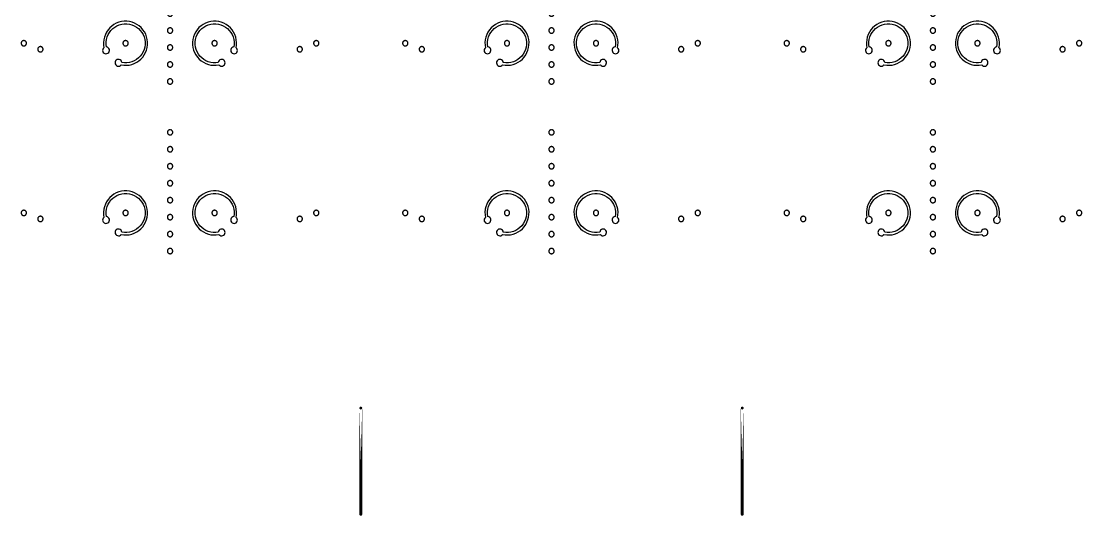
# Model space of a CAD drawing. Extents: x -100 to 100, y -100 to 100.
# Drawn here: x -52.71 to -22.74, y -64.24 to -50.28 of the extents above; entities that cross this region are included whole.
import ezdxf

# ---------------------------------------------------------------- set-up
doc = ezdxf.new("R2010")
doc.units = 0
doc.layers.get('0').update_dxf_attribs({"linetype": 'continuous'})
doc.layers.add('L9', color=7, linetype='continuous')

# ---------------------------------------------------------------- blocks, each defined once
blk = doc.blocks.new('LDI_XFL94-0512-011_L9_B1')
at = {"layer": 'L9'}
for points in [[(-48.503, -53.338), (-48.513, -53.339), (-48.522, -53.341), (-48.532, -53.344), (-48.54, -53.348), (-48.549, -53.354), (-48.556, -53.36), (-48.562, -53.368), (-48.568, -53.376), (-48.572, -53.384), (-48.575, -53.394), (-48.577, -53.403), (-48.578, -53.413), (-48.577, -53.423), (-48.575, -53.433), (-48.572, -53.442), (-48.568, -53.451), (-48.562, -53.459), (-48.556, -53.466), (-48.549, -53.473), (-48.54, -53.478), (-48.532, -53.482), (-48.522, -53.486), (-48.513, -53.488), (-48.503, -53.488), (-48.493, -53.488), (-48.484, -53.486), (-48.474, -53.482), (-48.465, -53.478), (-48.457, -53.473), (-48.45, -53.466), (-48.443, -53.459), (-48.438, -53.451), (-48.434, -53.442), (-48.431, -53.433), (-48.429, -53.423), (-48.428, -53.413), (-48.429, -53.403), (-48.431, -53.394), (-48.434, -53.384), (-48.438, -53.376), (-48.443, -53.368), (-48.45, -53.36), (-48.457, -53.354), (-48.465, -53.348), (-48.474, -53.344), (-48.484, -53.341), (-48.493, -53.339), (-48.503, -53.338)], [(-37.725, -53.338), (-37.734, -53.339), (-37.744, -53.341), (-37.753, -53.344), (-37.762, -53.348), (-37.77, -53.354), (-37.778, -53.36), (-37.784, -53.368), (-37.79, -53.376), (-37.794, -53.384), (-37.797, -53.394), (-37.799, -53.403), (-37.8, -53.413), (-37.799, -53.423), (-37.797, -53.433), (-37.794, -53.442), (-37.79, -53.451), (-37.784, -53.459), (-37.778, -53.466), (-37.77, -53.473), (-37.762, -53.478), (-37.753, -53.482), (-37.744, -53.486), (-37.734, -53.488), (-37.725, -53.488), (-37.715, -53.488), (-37.705, -53.486), (-37.696, -53.482), (-37.687, -53.478), (-37.679, -53.473), (-37.672, -53.466), (-37.665, -53.459), (-37.66, -53.451), (-37.655, -53.442), (-37.652, -53.433), (-37.65, -53.423), (-37.65, -53.413), (-37.65, -53.403), (-37.652, -53.394), (-37.655, -53.384), (-37.66, -53.376), (-37.665, -53.368), (-37.672, -53.36), (-37.679, -53.354), (-37.687, -53.348), (-37.696, -53.344), (-37.705, -53.341), (-37.715, -53.339), (-37.725, -53.338)], [(-26.946, -53.338), (-26.956, -53.339), (-26.966, -53.341), (-26.975, -53.344), (-26.984, -53.348), (-26.992, -53.354), (-26.999, -53.36), (-27.006, -53.368), (-27.011, -53.376), (-27.015, -53.384), (-27.019, -53.394), (-27.02, -53.403), (-27.021, -53.413), (-27.02, -53.423), (-27.019, -53.433), (-27.015, -53.442), (-27.011, -53.451), (-27.006, -53.459), (-26.999, -53.466), (-26.992, -53.473), (-26.984, -53.478), (-26.975, -53.482), (-26.966, -53.486), (-26.956, -53.488), (-26.946, -53.488), (-26.936, -53.488), (-26.927, -53.486), (-26.917, -53.482), (-26.909, -53.478), (-26.9, -53.473), (-26.893, -53.466), (-26.887, -53.459), (-26.881, -53.451), (-26.877, -53.442), (-26.874, -53.433), (-26.872, -53.423), (-26.871, -53.413), (-26.872, -53.403), (-26.874, -53.394), (-26.877, -53.384), (-26.881, -53.376), (-26.887, -53.368), (-26.893, -53.36), (-26.9, -53.354), (-26.909, -53.348), (-26.917, -53.344), (-26.927, -53.341), (-26.936, -53.339), (-26.946, -53.338)], [(-48.503, -53.817), (-48.513, -53.818), (-48.522, -53.82), (-48.532, -53.823), (-48.54, -53.827), (-48.549, -53.833), (-48.556, -53.839), (-48.562, -53.847), (-48.568, -53.855), (-48.572, -53.864), (-48.575, -53.873), (-48.577, -53.882), (-48.578, -53.892), (-48.577, -53.902), (-48.575, -53.912), (-48.572, -53.921), (-48.568, -53.93), (-48.562, -53.938), (-48.556, -53.945), (-48.549, -53.952), (-48.54, -53.957), (-48.532, -53.962), (-48.522, -53.965), (-48.513, -53.967), (-48.503, -53.967), (-48.493, -53.967), (-48.484, -53.965), (-48.474, -53.962), (-48.465, -53.957), (-48.457, -53.952), (-48.45, -53.945), (-48.443, -53.938), (-48.438, -53.93), (-48.434, -53.921), (-48.431, -53.912), (-48.429, -53.902), (-48.428, -53.892), (-48.429, -53.882), (-48.431, -53.873), (-48.434, -53.864), (-48.438, -53.855), (-48.443, -53.847), (-48.45, -53.839), (-48.457, -53.833), (-48.465, -53.827), (-48.474, -53.823), (-48.484, -53.82), (-48.493, -53.818), (-48.503, -53.817)], [(-37.725, -53.817), (-37.734, -53.818), (-37.744, -53.82), (-37.753, -53.823), (-37.762, -53.827), (-37.77, -53.833), (-37.778, -53.839), (-37.784, -53.847), (-37.79, -53.855), (-37.794, -53.864), (-37.797, -53.873), (-37.799, -53.882), (-37.8, -53.892), (-37.799, -53.902), (-37.797, -53.912), (-37.794, -53.921), (-37.79, -53.93), (-37.784, -53.938), (-37.778, -53.945), (-37.77, -53.952), (-37.762, -53.957), (-37.753, -53.962), (-37.744, -53.965), (-37.734, -53.967), (-37.725, -53.967), (-37.715, -53.967), (-37.705, -53.965), (-37.696, -53.962), (-37.687, -53.957), (-37.679, -53.952), (-37.672, -53.945), (-37.665, -53.938), (-37.66, -53.93), (-37.655, -53.921), (-37.652, -53.912), (-37.65, -53.902), (-37.65, -53.892), (-37.65, -53.882), (-37.652, -53.873), (-37.655, -53.864), (-37.66, -53.855), (-37.665, -53.847), (-37.672, -53.839), (-37.679, -53.833), (-37.687, -53.827), (-37.696, -53.823), (-37.705, -53.82), (-37.715, -53.818), (-37.725, -53.817)], [(-26.946, -53.817), (-26.956, -53.818), (-26.966, -53.82), (-26.975, -53.823), (-26.984, -53.827), (-26.992, -53.833), (-26.999, -53.839), (-27.006, -53.847), (-27.011, -53.855), (-27.015, -53.864), (-27.019, -53.873), (-27.02, -53.882), (-27.021, -53.892), (-27.02, -53.902), (-27.019, -53.912), (-27.015, -53.921), (-27.011, -53.93), (-27.006, -53.938), (-26.999, -53.945), (-26.992, -53.952), (-26.984, -53.957), (-26.975, -53.962), (-26.966, -53.965), (-26.956, -53.967), (-26.946, -53.967), (-26.936, -53.967), (-26.927, -53.965), (-26.917, -53.962), (-26.909, -53.957), (-26.9, -53.952), (-26.893, -53.945), (-26.887, -53.938), (-26.881, -53.93), (-26.877, -53.921), (-26.874, -53.912), (-26.872, -53.902), (-26.871, -53.892), (-26.872, -53.882), (-26.874, -53.873), (-26.877, -53.864), (-26.881, -53.855), (-26.887, -53.847), (-26.893, -53.839), (-26.9, -53.833), (-26.909, -53.827), (-26.917, -53.823), (-26.927, -53.82), (-26.936, -53.818), (-26.946, -53.817)], [(-48.503, -54.296), (-48.513, -54.297), (-48.522, -54.299), (-48.532, -54.302), (-48.54, -54.306), (-48.549, -54.312), (-48.556, -54.318), (-48.562, -54.326), (-48.568, -54.334), (-48.572, -54.343), (-48.575, -54.352), (-48.577, -54.361), (-48.578, -54.371), (-48.577, -54.381), (-48.575, -54.391), (-48.572, -54.4), (-48.568, -54.409), (-48.562, -54.417), (-48.556, -54.424), (-48.549, -54.431), (-48.54, -54.436), (-48.532, -54.441), (-48.522, -54.444), (-48.513, -54.446), (-48.503, -54.446), (-48.493, -54.446), (-48.484, -54.444), (-48.474, -54.441), (-48.465, -54.436), (-48.457, -54.431), (-48.45, -54.424), (-48.443, -54.417), (-48.438, -54.409), (-48.434, -54.4), (-48.431, -54.391), (-48.429, -54.381), (-48.428, -54.371), (-48.429, -54.361), (-48.431, -54.352), (-48.434, -54.343), (-48.438, -54.334), (-48.443, -54.326), (-48.45, -54.318), (-48.457, -54.312), (-48.465, -54.306), (-48.474, -54.302), (-48.484, -54.299), (-48.493, -54.297), (-48.503, -54.296)], [(-37.725, -54.296), (-37.734, -54.297), (-37.744, -54.299), (-37.753, -54.302), (-37.762, -54.306), (-37.77, -54.312), (-37.778, -54.318), (-37.784, -54.326), (-37.79, -54.334), (-37.794, -54.343), (-37.797, -54.352), (-37.799, -54.361), (-37.8, -54.371), (-37.799, -54.381), (-37.797, -54.391), (-37.794, -54.4), (-37.79, -54.409), (-37.784, -54.417), (-37.778, -54.424), (-37.77, -54.431), (-37.762, -54.436), (-37.753, -54.441), (-37.744, -54.444), (-37.734, -54.446), (-37.725, -54.446), (-37.715, -54.446), (-37.705, -54.444), (-37.696, -54.441), (-37.687, -54.436), (-37.679, -54.431), (-37.672, -54.424), (-37.665, -54.417), (-37.66, -54.409), (-37.655, -54.4), (-37.652, -54.391), (-37.65, -54.381), (-37.65, -54.371), (-37.65, -54.361), (-37.652, -54.352), (-37.655, -54.343), (-37.66, -54.334), (-37.665, -54.326), (-37.672, -54.318), (-37.679, -54.312), (-37.687, -54.306), (-37.696, -54.302), (-37.705, -54.299), (-37.715, -54.297), (-37.725, -54.296)], [(-26.946, -54.296), (-26.956, -54.297), (-26.966, -54.299), (-26.975, -54.302), (-26.984, -54.306), (-26.992, -54.312), (-26.999, -54.318), (-27.006, -54.326), (-27.011, -54.334), (-27.015, -54.343), (-27.019, -54.352), (-27.02, -54.361), (-27.021, -54.371), (-27.02, -54.381), (-27.019, -54.391), (-27.015, -54.4), (-27.011, -54.409), (-27.006, -54.417), (-26.999, -54.424), (-26.992, -54.431), (-26.984, -54.436), (-26.975, -54.441), (-26.966, -54.444), (-26.956, -54.446), (-26.946, -54.446), (-26.936, -54.446), (-26.927, -54.444), (-26.917, -54.441), (-26.909, -54.436), (-26.9, -54.431), (-26.893, -54.424), (-26.887, -54.417), (-26.881, -54.409), (-26.877, -54.4), (-26.874, -54.391), (-26.872, -54.381), (-26.871, -54.371), (-26.872, -54.361), (-26.874, -54.352), (-26.877, -54.343), (-26.881, -54.334), (-26.887, -54.326), (-26.893, -54.318), (-26.9, -54.312), (-26.909, -54.306), (-26.917, -54.302), (-26.927, -54.299), (-26.936, -54.297), (-26.946, -54.296)], [(-48.503, -54.775), (-48.513, -54.776), (-48.522, -54.778), (-48.532, -54.781), (-48.54, -54.785), (-48.549, -54.791), (-48.556, -54.797), (-48.562, -54.805), (-48.568, -54.813), (-48.572, -54.822), (-48.575, -54.831), (-48.577, -54.841), (-48.578, -54.85), (-48.577, -54.86), (-48.575, -54.87), (-48.572, -54.879), (-48.568, -54.888), (-48.562, -54.896), (-48.556, -54.903), (-48.549, -54.91), (-48.54, -54.915), (-48.532, -54.92), (-48.522, -54.923), (-48.513, -54.925), (-48.503, -54.925), (-48.493, -54.925), (-48.484, -54.923), (-48.474, -54.92), (-48.465, -54.915), (-48.457, -54.91), (-48.45, -54.903), (-48.443, -54.896), (-48.438, -54.888), (-48.434, -54.879), (-48.431, -54.87), (-48.429, -54.86), (-48.428, -54.85), (-48.429, -54.841), (-48.431, -54.831), (-48.434, -54.822), (-48.438, -54.813), (-48.443, -54.805), (-48.45, -54.797), (-48.457, -54.791), (-48.465, -54.785), (-48.474, -54.781), (-48.484, -54.778), (-48.493, -54.776), (-48.503, -54.775)], [(-37.725, -54.775), (-37.734, -54.776), (-37.744, -54.778), (-37.753, -54.781), (-37.762, -54.785), (-37.77, -54.791), (-37.778, -54.797), (-37.784, -54.805), (-37.79, -54.813), (-37.794, -54.822), (-37.797, -54.831), (-37.799, -54.841), (-37.8, -54.85), (-37.799, -54.86), (-37.797, -54.87), (-37.794, -54.879), (-37.79, -54.888), (-37.784, -54.896), (-37.778, -54.903), (-37.77, -54.91), (-37.762, -54.915), (-37.753, -54.92), (-37.744, -54.923), (-37.734, -54.925), (-37.725, -54.925), (-37.715, -54.925), (-37.705, -54.923), (-37.696, -54.92), (-37.687, -54.915), (-37.679, -54.91), (-37.672, -54.903), (-37.665, -54.896), (-37.66, -54.888), (-37.655, -54.879), (-37.652, -54.87), (-37.65, -54.86), (-37.65, -54.85), (-37.65, -54.841), (-37.652, -54.831), (-37.655, -54.822), (-37.66, -54.813), (-37.665, -54.805), (-37.672, -54.797), (-37.679, -54.791), (-37.687, -54.785), (-37.696, -54.781), (-37.705, -54.778), (-37.715, -54.776), (-37.725, -54.775)], [(-26.946, -54.775), (-26.956, -54.776), (-26.966, -54.778), (-26.975, -54.781), (-26.984, -54.785), (-26.992, -54.791), (-26.999, -54.797), (-27.006, -54.805), (-27.011, -54.813), (-27.015, -54.822), (-27.019, -54.831), (-27.02, -54.841), (-27.021, -54.85), (-27.02, -54.86), (-27.019, -54.87), (-27.015, -54.879), (-27.011, -54.888), (-27.006, -54.896), (-26.999, -54.903), (-26.992, -54.91), (-26.984, -54.915), (-26.975, -54.92), (-26.966, -54.923), (-26.956, -54.925), (-26.946, -54.925), (-26.936, -54.925), (-26.927, -54.923), (-26.917, -54.92), (-26.909, -54.915), (-26.9, -54.91), (-26.893, -54.903), (-26.887, -54.896), (-26.881, -54.888), (-26.877, -54.879), (-26.874, -54.87), (-26.872, -54.86), (-26.871, -54.85), (-26.872, -54.841), (-26.874, -54.831), (-26.877, -54.822), (-26.881, -54.813), (-26.887, -54.805), (-26.893, -54.797), (-26.9, -54.791), (-26.909, -54.785), (-26.917, -54.781), (-26.927, -54.778), (-26.936, -54.776), (-26.946, -54.775)], [(-50.371, -55.814), (-50.391, -55.835), (-50.403, -55.861), (-50.408, -55.89), (-50.403, -55.919), (-50.39, -55.945), (-50.37, -55.966), (-50.344, -55.98), (-50.315, -55.985), (-50.286, -55.982), (-50.259, -55.969), (-50.238, -55.95), (-50.223, -55.925), (-50.216, -55.896), (-50.219, -55.867), (-50.23, -55.84), (-50.248, -55.818), (-50.273, -55.802), (-50.301, -55.794), (-50.31, -55.723), (-50.31, -55.651), (-50.3, -55.579), (-50.282, -55.51), (-50.254, -55.444), (-50.218, -55.381), (-50.174, -55.324), (-50.123, -55.274), (-50.066, -55.23), (-50.003, -55.194), (-49.937, -55.167), (-49.867, -55.148), (-49.796, -55.139), (-49.724, -55.139), (-49.653, -55.148), (-49.583, -55.167), (-49.517, -55.195), (-49.454, -55.231), (-49.397, -55.274), (-49.346, -55.325), (-49.303, -55.382), (-49.267, -55.445), (-49.239, -55.511), (-49.22, -55.581), (-49.211, -55.652), (-49.211, -55.724), (-49.22, -55.795), (-49.239, -55.865), (-49.266, -55.931), (-49.302, -55.994), (-49.346, -56.051), (-49.396, -56.102), (-49.453, -56.146), (-49.515, -56.182), (-49.582, -56.21), (-49.651, -56.229), (-49.723, -56.238), (-49.795, -56.238), (-49.866, -56.229), (-49.874, -56.201), (-49.889, -56.177), (-49.912, -56.158), (-49.939, -56.147), (-49.968, -56.145), (-49.997, -56.151), (-50.022, -56.166), (-50.041, -56.188), (-50.053, -56.214), (-50.057, -56.243), (-50.052, -56.272), (-50.038, -56.298), (-50.017, -56.318), (-49.991, -56.331), (-49.962, -56.336), (-49.933, -56.332), (-49.907, -56.319), (-49.885, -56.299), (-49.81, -56.309), (-49.735, -56.311), (-49.659, -56.303), (-49.585, -56.286), (-49.514, -56.26), (-49.446, -56.226), (-49.383, -56.184), (-49.326, -56.135), (-49.275, -56.078), (-49.231, -56.017), (-49.195, -55.95), (-49.168, -55.879), (-49.149, -55.806), (-49.139, -55.731), (-49.139, -55.655), (-49.147, -55.579), (-49.165, -55.506), (-49.192, -55.435), (-49.227, -55.368), (-49.27, -55.305), (-49.32, -55.248), (-49.377, -55.198), (-49.439, -55.155), (-49.507, -55.12), (-49.578, -55.093), (-49.651, -55.076), (-49.727, -55.067), (-49.802, -55.067), (-49.878, -55.077), (-49.951, -55.096), (-50.022, -55.123), (-50.088, -55.159), (-50.15, -55.203), (-50.206, -55.254), (-50.256, -55.311), (-50.298, -55.374), (-50.332, -55.442), (-50.358, -55.513), (-50.375, -55.587), (-50.383, -55.663), (-50.381, -55.739), (-50.371, -55.814)], [(-47.121, -56.299), (-47.099, -56.319), (-47.073, -56.332), (-47.044, -56.336), (-47.015, -56.331), (-46.989, -56.318), (-46.968, -56.298), (-46.954, -56.272), (-46.949, -56.243), (-46.953, -56.214), (-46.965, -56.188), (-46.984, -56.166), (-47.009, -56.151), (-47.038, -56.145), (-47.067, -56.147), (-47.094, -56.158), (-47.117, -56.177), (-47.132, -56.201), (-47.14, -56.229), (-47.211, -56.238), (-47.283, -56.238), (-47.355, -56.229), (-47.424, -56.21), (-47.491, -56.182), (-47.553, -56.146), (-47.61, -56.102), (-47.66, -56.051), (-47.704, -55.994), (-47.74, -55.931), (-47.767, -55.865), (-47.786, -55.795), (-47.795, -55.724), (-47.795, -55.652), (-47.786, -55.581), (-47.767, -55.511), (-47.739, -55.445), (-47.703, -55.382), (-47.66, -55.325), (-47.609, -55.274), (-47.552, -55.231), (-47.489, -55.195), (-47.423, -55.167), (-47.353, -55.148), (-47.282, -55.139), (-47.21, -55.139), (-47.139, -55.148), (-47.069, -55.167), (-47.003, -55.194), (-46.94, -55.23), (-46.883, -55.274), (-46.832, -55.324), (-46.788, -55.381), (-46.752, -55.444), (-46.724, -55.51), (-46.706, -55.579), (-46.696, -55.651), (-46.696, -55.723), (-46.705, -55.794), (-46.733, -55.802), (-46.758, -55.818), (-46.776, -55.84), (-46.787, -55.867), (-46.79, -55.896), (-46.783, -55.925), (-46.768, -55.95), (-46.747, -55.969), (-46.72, -55.982), (-46.691, -55.985), (-46.662, -55.98), (-46.636, -55.966), (-46.616, -55.945), (-46.603, -55.919), (-46.598, -55.89), (-46.603, -55.861), (-46.615, -55.835), (-46.635, -55.814), (-46.625, -55.739), (-46.623, -55.663), (-46.631, -55.587), (-46.648, -55.513), (-46.674, -55.442), (-46.708, -55.374), (-46.75, -55.311), (-46.8, -55.254), (-46.856, -55.203), (-46.918, -55.159), (-46.984, -55.123), (-47.055, -55.096), (-47.128, -55.077), (-47.204, -55.067), (-47.279, -55.067), (-47.355, -55.076), (-47.428, -55.093), (-47.499, -55.12), (-47.567, -55.155), (-47.629, -55.198), (-47.686, -55.248), (-47.736, -55.305), (-47.779, -55.368), (-47.814, -55.435), (-47.841, -55.506), (-47.859, -55.579), (-47.867, -55.655), (-47.867, -55.731), (-47.857, -55.806), (-47.838, -55.879), (-47.811, -55.95), (-47.775, -56.017), (-47.731, -56.078), (-47.68, -56.135), (-47.623, -56.184), (-47.56, -56.226), (-47.492, -56.26), (-47.421, -56.286), (-47.347, -56.303), (-47.271, -56.311), (-47.196, -56.309), (-47.121, -56.299)], [(-39.592, -55.814), (-39.612, -55.835), (-39.625, -55.861), (-39.629, -55.89), (-39.625, -55.919), (-39.611, -55.945), (-39.591, -55.966), (-39.565, -55.98), (-39.537, -55.985), (-39.508, -55.982), (-39.481, -55.969), (-39.459, -55.95), (-39.444, -55.925), (-39.438, -55.896), (-39.44, -55.867), (-39.451, -55.84), (-39.47, -55.818), (-39.495, -55.802), (-39.523, -55.794), (-39.532, -55.723), (-39.532, -55.651), (-39.522, -55.579), (-39.503, -55.51), (-39.475, -55.444), (-39.439, -55.381), (-39.395, -55.324), (-39.344, -55.274), (-39.287, -55.23), (-39.225, -55.194), (-39.158, -55.167), (-39.089, -55.148), (-39.017, -55.139), (-38.945, -55.139), (-38.874, -55.148), (-38.805, -55.167), (-38.738, -55.195), (-38.676, -55.231), (-38.619, -55.274), (-38.568, -55.325), (-38.524, -55.382), (-38.488, -55.445), (-38.46, -55.511), (-38.442, -55.581), (-38.432, -55.652), (-38.432, -55.724), (-38.442, -55.795), (-38.46, -55.865), (-38.488, -55.931), (-38.523, -55.994), (-38.567, -56.051), (-38.618, -56.102), (-38.675, -56.146), (-38.737, -56.182), (-38.803, -56.21), (-38.873, -56.229), (-38.944, -56.238), (-39.016, -56.238), (-39.088, -56.229), (-39.095, -56.201), (-39.111, -56.177), (-39.133, -56.158), (-39.161, -56.147), (-39.19, -56.145), (-39.218, -56.151), (-39.243, -56.166), (-39.263, -56.188), (-39.275, -56.214), (-39.278, -56.243), (-39.273, -56.272), (-39.259, -56.298), (-39.238, -56.318), (-39.212, -56.331), (-39.183, -56.336), (-39.154, -56.332), (-39.128, -56.319), (-39.107, -56.299), (-39.032, -56.309), (-38.956, -56.311), (-38.881, -56.303), (-38.807, -56.286), (-38.735, -56.26), (-38.668, -56.226), (-38.605, -56.184), (-38.547, -56.135), (-38.496, -56.078), (-38.453, -56.017), (-38.417, -55.95), (-38.389, -55.879), (-38.37, -55.806), (-38.361, -55.731), (-38.36, -55.655), (-38.369, -55.579), (-38.387, -55.506), (-38.413, -55.435), (-38.448, -55.368), (-38.491, -55.305), (-38.542, -55.248), (-38.598, -55.198), (-38.661, -55.155), (-38.728, -55.12), (-38.799, -55.093), (-38.873, -55.076), (-38.948, -55.067), (-39.024, -55.067), (-39.099, -55.077), (-39.173, -55.096), (-39.243, -55.123), (-39.31, -55.159), (-39.372, -55.203), (-39.428, -55.254), (-39.478, -55.311), (-39.52, -55.374), (-39.554, -55.442), (-39.58, -55.513), (-39.596, -55.587), (-39.604, -55.663), (-39.603, -55.739), (-39.592, -55.814)], [(-36.342, -56.299), (-36.321, -56.319), (-36.295, -56.332), (-36.266, -56.336), (-36.237, -56.331), (-36.211, -56.318), (-36.19, -56.298), (-36.176, -56.272), (-36.171, -56.243), (-36.174, -56.214), (-36.186, -56.188), (-36.206, -56.166), (-36.231, -56.151), (-36.259, -56.145), (-36.289, -56.147), (-36.316, -56.158), (-36.338, -56.177), (-36.354, -56.201), (-36.362, -56.229), (-36.433, -56.238), (-36.505, -56.238), (-36.576, -56.229), (-36.646, -56.21), (-36.712, -56.182), (-36.774, -56.146), (-36.831, -56.102), (-36.882, -56.051), (-36.926, -55.994), (-36.962, -55.931), (-36.989, -55.865), (-37.008, -55.795), (-37.017, -55.724), (-37.017, -55.652), (-37.007, -55.581), (-36.989, -55.511), (-36.961, -55.445), (-36.925, -55.382), (-36.881, -55.325), (-36.83, -55.274), (-36.773, -55.231), (-36.711, -55.195), (-36.644, -55.167), (-36.575, -55.148), (-36.504, -55.139), (-36.432, -55.139), (-36.36, -55.148), (-36.291, -55.167), (-36.224, -55.194), (-36.162, -55.23), (-36.105, -55.274), (-36.054, -55.324), (-36.01, -55.381), (-35.974, -55.444), (-35.946, -55.51), (-35.927, -55.579), (-35.917, -55.651), (-35.917, -55.723), (-35.926, -55.794), (-35.955, -55.802), (-35.979, -55.818), (-35.998, -55.84), (-36.009, -55.867), (-36.011, -55.896), (-36.005, -55.925), (-35.99, -55.95), (-35.968, -55.969), (-35.941, -55.982), (-35.912, -55.985), (-35.884, -55.98), (-35.858, -55.966), (-35.838, -55.945), (-35.824, -55.919), (-35.82, -55.89), (-35.824, -55.861), (-35.837, -55.835), (-35.857, -55.814), (-35.846, -55.739), (-35.845, -55.663), (-35.853, -55.587), (-35.869, -55.513), (-35.895, -55.442), (-35.929, -55.374), (-35.972, -55.311), (-36.021, -55.254), (-36.077, -55.203), (-36.139, -55.159), (-36.206, -55.123), (-36.277, -55.096), (-36.35, -55.077), (-36.425, -55.067), (-36.501, -55.067), (-36.576, -55.076), (-36.65, -55.093), (-36.721, -55.12), (-36.788, -55.155), (-36.851, -55.198), (-36.907, -55.248), (-36.958, -55.305), (-37.001, -55.368), (-37.036, -55.435), (-37.062, -55.506), (-37.08, -55.579), (-37.089, -55.655), (-37.088, -55.731), (-37.079, -55.806), (-37.06, -55.879), (-37.032, -55.95), (-36.996, -56.017), (-36.953, -56.078), (-36.902, -56.135), (-36.844, -56.184), (-36.781, -56.226), (-36.714, -56.26), (-36.642, -56.286), (-36.568, -56.303), (-36.493, -56.311), (-36.417, -56.309), (-36.342, -56.299)], [(-28.814, -55.814), (-28.834, -55.835), (-28.847, -55.861), (-28.851, -55.89), (-28.846, -55.919), (-28.833, -55.945), (-28.813, -55.966), (-28.787, -55.98), (-28.758, -55.985), (-28.729, -55.982), (-28.703, -55.969), (-28.681, -55.95), (-28.666, -55.925), (-28.659, -55.896), (-28.662, -55.867), (-28.673, -55.84), (-28.692, -55.818), (-28.716, -55.802), (-28.744, -55.794), (-28.753, -55.723), (-28.753, -55.651), (-28.744, -55.579), (-28.725, -55.51), (-28.697, -55.444), (-28.661, -55.381), (-28.617, -55.324), (-28.566, -55.274), (-28.509, -55.23), (-28.446, -55.194), (-28.38, -55.167), (-28.31, -55.148), (-28.239, -55.139), (-28.167, -55.139), (-28.096, -55.148), (-28.026, -55.167), (-27.96, -55.195), (-27.897, -55.231), (-27.84, -55.274), (-27.789, -55.325), (-27.746, -55.382), (-27.71, -55.445), (-27.682, -55.511), (-27.663, -55.581), (-27.654, -55.652), (-27.654, -55.724), (-27.663, -55.795), (-27.682, -55.865), (-27.709, -55.931), (-27.745, -55.994), (-27.789, -56.051), (-27.839, -56.102), (-27.896, -56.146), (-27.959, -56.182), (-28.025, -56.21), (-28.094, -56.229), (-28.166, -56.238), (-28.238, -56.238), (-28.309, -56.229), (-28.317, -56.201), (-28.333, -56.177), (-28.355, -56.158), (-28.382, -56.147), (-28.411, -56.145), (-28.44, -56.151), (-28.465, -56.166), (-28.484, -56.188), (-28.497, -56.214), (-28.5, -56.243), (-28.495, -56.272), (-28.481, -56.298), (-28.46, -56.318), (-28.434, -56.331), (-28.405, -56.336), (-28.376, -56.332), (-28.35, -56.319), (-28.329, -56.299), (-28.253, -56.309), (-28.178, -56.311), (-28.102, -56.303), (-28.028, -56.286), (-27.957, -56.26), (-27.889, -56.226), (-27.826, -56.184), (-27.769, -56.135), (-27.718, -56.078), (-27.674, -56.017), (-27.638, -55.95), (-27.611, -55.879), (-27.592, -55.806), (-27.582, -55.731), (-27.582, -55.655), (-27.59, -55.579), (-27.608, -55.506), (-27.635, -55.435), (-27.67, -55.368), (-27.713, -55.305), (-27.763, -55.248), (-27.82, -55.198), (-27.882, -55.155), (-27.95, -55.12), (-28.021, -55.093), (-28.094, -55.076), (-28.17, -55.067), (-28.245, -55.067), (-28.321, -55.077), (-28.394, -55.096), (-28.465, -55.123), (-28.532, -55.159), (-28.593, -55.203), (-28.65, -55.254), (-28.699, -55.311), (-28.741, -55.374), (-28.775, -55.442), (-28.801, -55.513), (-28.818, -55.587), (-28.826, -55.663), (-28.824, -55.739), (-28.814, -55.814)], [(-25.564, -56.299), (-25.542, -56.319), (-25.516, -56.332), (-25.487, -56.336), (-25.458, -56.331), (-25.432, -56.318), (-25.411, -56.298), (-25.398, -56.272), (-25.392, -56.243), (-25.396, -56.214), (-25.408, -56.188), (-25.427, -56.166), (-25.452, -56.151), (-25.481, -56.145), (-25.51, -56.147), (-25.537, -56.158), (-25.56, -56.177), (-25.575, -56.201), (-25.583, -56.229), (-25.654, -56.238), (-25.726, -56.238), (-25.798, -56.229), (-25.867, -56.21), (-25.934, -56.182), (-25.996, -56.146), (-26.053, -56.102), (-26.104, -56.051), (-26.147, -55.994), (-26.183, -55.931), (-26.211, -55.865), (-26.229, -55.795), (-26.238, -55.724), (-26.238, -55.652), (-26.229, -55.581), (-26.21, -55.511), (-26.183, -55.445), (-26.147, -55.382), (-26.103, -55.325), (-26.052, -55.274), (-25.995, -55.231), (-25.933, -55.195), (-25.866, -55.167), (-25.797, -55.148), (-25.725, -55.139), (-25.653, -55.139), (-25.582, -55.148), (-25.512, -55.167), (-25.446, -55.194), (-25.383, -55.23), (-25.326, -55.274), (-25.275, -55.324), (-25.231, -55.381), (-25.195, -55.444), (-25.167, -55.51), (-25.149, -55.579), (-25.139, -55.651), (-25.139, -55.723), (-25.148, -55.794), (-25.176, -55.802), (-25.201, -55.818), (-25.219, -55.84), (-25.23, -55.867), (-25.233, -55.896), (-25.226, -55.925), (-25.211, -55.95), (-25.19, -55.969), (-25.163, -55.982), (-25.134, -55.985), (-25.105, -55.98), (-25.08, -55.966), (-25.059, -55.945), (-25.046, -55.919), (-25.041, -55.89), (-25.046, -55.861), (-25.058, -55.835), (-25.079, -55.814), (-25.068, -55.739), (-25.066, -55.663), (-25.074, -55.587), (-25.091, -55.513), (-25.117, -55.442), (-25.151, -55.374), (-25.193, -55.311), (-25.243, -55.254), (-25.299, -55.203), (-25.361, -55.159), (-25.427, -55.123), (-25.498, -55.096), (-25.572, -55.077), (-25.647, -55.067), (-25.723, -55.067), (-25.798, -55.076), (-25.872, -55.093), (-25.943, -55.12), (-26.01, -55.155), (-26.072, -55.198), (-26.129, -55.248), (-26.179, -55.305), (-26.222, -55.368), (-26.257, -55.435), (-26.284, -55.506), (-26.302, -55.579), (-26.31, -55.655), (-26.31, -55.731), (-26.3, -55.806), (-26.282, -55.879), (-26.254, -55.95), (-26.218, -56.017), (-26.174, -56.078), (-26.123, -56.135), (-26.066, -56.184), (-26.003, -56.226), (-25.935, -56.26), (-25.864, -56.286), (-25.79, -56.303), (-25.715, -56.311), (-25.639, -56.309), (-25.564, -56.299)], [(-48.503, -55.254), (-48.513, -55.255), (-48.522, -55.257), (-48.532, -55.26), (-48.54, -55.264), (-48.549, -55.27), (-48.556, -55.276), (-48.562, -55.284), (-48.568, -55.292), (-48.572, -55.301), (-48.575, -55.31), (-48.577, -55.32), (-48.578, -55.329), (-48.577, -55.339), (-48.575, -55.349), (-48.572, -55.358), (-48.568, -55.367), (-48.562, -55.375), (-48.556, -55.382), (-48.549, -55.389), (-48.54, -55.394), (-48.532, -55.399), (-48.522, -55.402), (-48.513, -55.404), (-48.503, -55.404), (-48.493, -55.404), (-48.484, -55.402), (-48.474, -55.399), (-48.465, -55.394), (-48.457, -55.389), (-48.45, -55.382), (-48.443, -55.375), (-48.438, -55.367), (-48.434, -55.358), (-48.431, -55.349), (-48.429, -55.339), (-48.428, -55.329), (-48.429, -55.32), (-48.431, -55.31), (-48.434, -55.301), (-48.438, -55.292), (-48.443, -55.284), (-48.45, -55.276), (-48.457, -55.27), (-48.465, -55.264), (-48.474, -55.26), (-48.484, -55.257), (-48.493, -55.255), (-48.503, -55.254)], [(-37.725, -55.254), (-37.734, -55.255), (-37.744, -55.257), (-37.753, -55.26), (-37.762, -55.264), (-37.77, -55.27), (-37.778, -55.276), (-37.784, -55.284), (-37.79, -55.292), (-37.794, -55.301), (-37.797, -55.31), (-37.799, -55.32), (-37.8, -55.329), (-37.799, -55.339), (-37.797, -55.349), (-37.794, -55.358), (-37.79, -55.367), (-37.784, -55.375), (-37.778, -55.382), (-37.77, -55.389), (-37.762, -55.394), (-37.753, -55.399), (-37.744, -55.402), (-37.734, -55.404), (-37.725, -55.404), (-37.715, -55.404), (-37.705, -55.402), (-37.696, -55.399), (-37.687, -55.394), (-37.679, -55.389), (-37.672, -55.382), (-37.665, -55.375), (-37.66, -55.367), (-37.655, -55.358), (-37.652, -55.349), (-37.65, -55.339), (-37.65, -55.329), (-37.65, -55.32), (-37.652, -55.31), (-37.655, -55.301), (-37.66, -55.292), (-37.665, -55.284), (-37.672, -55.276), (-37.679, -55.27), (-37.687, -55.264), (-37.696, -55.26), (-37.705, -55.257), (-37.715, -55.255), (-37.725, -55.254)], [(-26.946, -55.254), (-26.956, -55.255), (-26.966, -55.257), (-26.975, -55.26), (-26.984, -55.264), (-26.992, -55.27), (-26.999, -55.276), (-27.006, -55.284), (-27.011, -55.292), (-27.015, -55.301), (-27.019, -55.31), (-27.02, -55.32), (-27.021, -55.329), (-27.02, -55.339), (-27.019, -55.349), (-27.015, -55.358), (-27.011, -55.367), (-27.006, -55.375), (-26.999, -55.382), (-26.992, -55.389), (-26.984, -55.394), (-26.975, -55.399), (-26.966, -55.402), (-26.956, -55.404), (-26.946, -55.404), (-26.936, -55.404), (-26.927, -55.402), (-26.917, -55.399), (-26.909, -55.394), (-26.9, -55.389), (-26.893, -55.382), (-26.887, -55.375), (-26.881, -55.367), (-26.877, -55.358), (-26.874, -55.349), (-26.872, -55.339), (-26.871, -55.329), (-26.872, -55.32), (-26.874, -55.31), (-26.877, -55.301), (-26.881, -55.292), (-26.887, -55.284), (-26.893, -55.276), (-26.9, -55.27), (-26.909, -55.264), (-26.917, -55.26), (-26.927, -55.257), (-26.936, -55.255), (-26.946, -55.254)], [(-52.635, -55.614), (-52.645, -55.614), (-52.654, -55.616), (-52.663, -55.619), (-52.672, -55.624), (-52.68, -55.629), (-52.688, -55.636), (-52.694, -55.643), (-52.7, -55.651), (-52.704, -55.66), (-52.707, -55.669), (-52.709, -55.679), (-52.71, -55.689), (-52.709, -55.698), (-52.707, -55.708), (-52.704, -55.717), (-52.7, -55.726), (-52.694, -55.734), (-52.688, -55.742), (-52.68, -55.748), (-52.672, -55.754), (-52.663, -55.758), (-52.654, -55.761), (-52.645, -55.763), (-52.635, -55.764), (-52.625, -55.763), (-52.615, -55.761), (-52.606, -55.758), (-52.597, -55.754), (-52.589, -55.748), (-52.582, -55.742), (-52.575, -55.734), (-52.57, -55.726), (-52.565, -55.717), (-52.562, -55.708), (-52.56, -55.698), (-52.56, -55.689), (-52.56, -55.679), (-52.562, -55.669), (-52.565, -55.66), (-52.57, -55.651), (-52.575, -55.643), (-52.582, -55.636), (-52.589, -55.629), (-52.597, -55.624), (-52.606, -55.619), (-52.615, -55.616), (-52.625, -55.614), (-52.635, -55.614)], [(-49.76, -55.614), (-49.77, -55.614), (-49.78, -55.616), (-49.789, -55.619), (-49.798, -55.624), (-49.806, -55.629), (-49.814, -55.636), (-49.82, -55.643), (-49.825, -55.651), (-49.83, -55.66), (-49.833, -55.669), (-49.835, -55.679), (-49.835, -55.689), (-49.835, -55.698), (-49.833, -55.708), (-49.83, -55.717), (-49.825, -55.726), (-49.82, -55.734), (-49.814, -55.742), (-49.806, -55.748), (-49.798, -55.754), (-49.789, -55.758), (-49.78, -55.761), (-49.77, -55.763), (-49.76, -55.764), (-49.751, -55.763), (-49.741, -55.761), (-49.732, -55.758), (-49.723, -55.754), (-49.715, -55.748), (-49.707, -55.742), (-49.701, -55.734), (-49.696, -55.726), (-49.691, -55.717), (-49.688, -55.708), (-49.686, -55.698), (-49.685, -55.689), (-49.686, -55.679), (-49.688, -55.669), (-49.691, -55.66), (-49.696, -55.651), (-49.701, -55.643), (-49.707, -55.636), (-49.715, -55.629), (-49.723, -55.624), (-49.732, -55.619), (-49.741, -55.616), (-49.751, -55.614), (-49.76, -55.614)], [(-48.503, -55.733), (-48.513, -55.734), (-48.522, -55.736), (-48.532, -55.739), (-48.54, -55.743), (-48.549, -55.749), (-48.556, -55.755), (-48.562, -55.763), (-48.568, -55.771), (-48.572, -55.78), (-48.575, -55.789), (-48.577, -55.799), (-48.578, -55.808), (-48.577, -55.818), (-48.575, -55.828), (-48.572, -55.837), (-48.568, -55.846), (-48.562, -55.854), (-48.556, -55.861), (-48.549, -55.868), (-48.54, -55.873), (-48.532, -55.878), (-48.522, -55.881), (-48.513, -55.883), (-48.503, -55.883), (-48.493, -55.883), (-48.484, -55.881), (-48.474, -55.878), (-48.465, -55.873), (-48.457, -55.868), (-48.45, -55.861), (-48.443, -55.854), (-48.438, -55.846), (-48.434, -55.837), (-48.431, -55.828), (-48.429, -55.818), (-48.428, -55.808), (-48.429, -55.799), (-48.431, -55.789), (-48.434, -55.78), (-48.438, -55.771), (-48.443, -55.763), (-48.45, -55.755), (-48.457, -55.749), (-48.465, -55.743), (-48.474, -55.739), (-48.484, -55.736), (-48.493, -55.734), (-48.503, -55.733)], [(-47.246, -55.614), (-47.255, -55.614), (-47.265, -55.616), (-47.274, -55.619), (-47.283, -55.624), (-47.291, -55.629), (-47.299, -55.636), (-47.305, -55.643), (-47.31, -55.651), (-47.315, -55.66), (-47.318, -55.669), (-47.32, -55.679), (-47.321, -55.689), (-47.32, -55.698), (-47.318, -55.708), (-47.315, -55.717), (-47.31, -55.726), (-47.305, -55.734), (-47.299, -55.742), (-47.291, -55.748), (-47.283, -55.754), (-47.274, -55.758), (-47.265, -55.761), (-47.255, -55.763), (-47.246, -55.764), (-47.236, -55.763), (-47.226, -55.761), (-47.217, -55.758), (-47.208, -55.754), (-47.2, -55.748), (-47.192, -55.742), (-47.186, -55.734), (-47.181, -55.726), (-47.176, -55.717), (-47.173, -55.708), (-47.171, -55.698), (-47.171, -55.689), (-47.171, -55.679), (-47.173, -55.669), (-47.176, -55.66), (-47.181, -55.651), (-47.186, -55.643), (-47.192, -55.636), (-47.2, -55.629), (-47.208, -55.624), (-47.217, -55.619), (-47.226, -55.616), (-47.236, -55.614), (-47.246, -55.614)], [(-44.371, -55.614), (-44.381, -55.614), (-44.391, -55.616), (-44.4, -55.619), (-44.409, -55.624), (-44.417, -55.629), (-44.424, -55.636), (-44.431, -55.643), (-44.436, -55.651), (-44.441, -55.66), (-44.444, -55.669), (-44.446, -55.679), (-44.446, -55.689), (-44.446, -55.698), (-44.444, -55.708), (-44.441, -55.717), (-44.436, -55.726), (-44.431, -55.734), (-44.424, -55.742), (-44.417, -55.748), (-44.409, -55.754), (-44.4, -55.758), (-44.391, -55.761), (-44.381, -55.763), (-44.371, -55.764), (-44.361, -55.763), (-44.352, -55.761), (-44.343, -55.758), (-44.334, -55.754), (-44.326, -55.748), (-44.318, -55.742), (-44.312, -55.734), (-44.306, -55.726), (-44.302, -55.717), (-44.299, -55.708), (-44.297, -55.698), (-44.296, -55.689), (-44.297, -55.679), (-44.299, -55.669), (-44.302, -55.66), (-44.306, -55.651), (-44.312, -55.643), (-44.318, -55.636), (-44.326, -55.629), (-44.334, -55.624), (-44.343, -55.619), (-44.352, -55.616), (-44.361, -55.614), (-44.371, -55.614)], [(-41.856, -55.614), (-41.866, -55.614), (-41.876, -55.616), (-41.885, -55.619), (-41.894, -55.624), (-41.902, -55.629), (-41.909, -55.636), (-41.916, -55.643), (-41.921, -55.651), (-41.926, -55.66), (-41.929, -55.669), (-41.931, -55.679), (-41.931, -55.689), (-41.931, -55.698), (-41.929, -55.708), (-41.926, -55.717), (-41.921, -55.726), (-41.916, -55.734), (-41.909, -55.742), (-41.902, -55.748), (-41.894, -55.754), (-41.885, -55.758), (-41.876, -55.761), (-41.866, -55.763), (-41.856, -55.764), (-41.846, -55.763), (-41.837, -55.761), (-41.828, -55.758), (-41.819, -55.754), (-41.811, -55.748), (-41.803, -55.742), (-41.797, -55.734), (-41.791, -55.726), (-41.787, -55.717), (-41.784, -55.708), (-41.782, -55.698), (-41.781, -55.689), (-41.782, -55.679), (-41.784, -55.669), (-41.787, -55.66), (-41.791, -55.651), (-41.797, -55.643), (-41.803, -55.636), (-41.811, -55.629), (-41.819, -55.624), (-41.828, -55.619), (-41.837, -55.616), (-41.846, -55.614), (-41.856, -55.614)], [(-38.982, -55.614), (-38.992, -55.614), (-39.001, -55.616), (-39.011, -55.619), (-39.02, -55.624), (-39.028, -55.629), (-39.035, -55.636), (-39.042, -55.643), (-39.047, -55.651), (-39.051, -55.66), (-39.054, -55.669), (-39.056, -55.679), (-39.057, -55.689), (-39.056, -55.698), (-39.054, -55.708), (-39.051, -55.717), (-39.047, -55.726), (-39.042, -55.734), (-39.035, -55.742), (-39.028, -55.748), (-39.02, -55.754), (-39.011, -55.758), (-39.001, -55.761), (-38.992, -55.763), (-38.982, -55.764), (-38.972, -55.763), (-38.963, -55.761), (-38.953, -55.758), (-38.945, -55.754), (-38.936, -55.748), (-38.929, -55.742), (-38.923, -55.734), (-38.917, -55.726), (-38.913, -55.717), (-38.91, -55.708), (-38.908, -55.698), (-38.907, -55.689), (-38.908, -55.679), (-38.91, -55.669), (-38.913, -55.66), (-38.917, -55.651), (-38.923, -55.643), (-38.929, -55.636), (-38.936, -55.629), (-38.945, -55.624), (-38.953, -55.619), (-38.963, -55.616), (-38.972, -55.614), (-38.982, -55.614)], [(-37.725, -55.733), (-37.734, -55.734), (-37.744, -55.736), (-37.753, -55.739), (-37.762, -55.743), (-37.77, -55.749), (-37.778, -55.755), (-37.784, -55.763), (-37.79, -55.771), (-37.794, -55.78), (-37.797, -55.789), (-37.799, -55.799), (-37.8, -55.808), (-37.799, -55.818), (-37.797, -55.828), (-37.794, -55.837), (-37.79, -55.846), (-37.784, -55.854), (-37.778, -55.861), (-37.77, -55.868), (-37.762, -55.873), (-37.753, -55.878), (-37.744, -55.881), (-37.734, -55.883), (-37.725, -55.883), (-37.715, -55.883), (-37.705, -55.881), (-37.696, -55.878), (-37.687, -55.873), (-37.679, -55.868), (-37.672, -55.861), (-37.665, -55.854), (-37.66, -55.846), (-37.655, -55.837), (-37.652, -55.828), (-37.65, -55.818), (-37.65, -55.808), (-37.65, -55.799), (-37.652, -55.789), (-37.655, -55.78), (-37.66, -55.771), (-37.665, -55.763), (-37.672, -55.755), (-37.679, -55.749), (-37.687, -55.743), (-37.696, -55.739), (-37.705, -55.736), (-37.715, -55.734), (-37.725, -55.733)], [(-36.467, -55.614), (-36.477, -55.614), (-36.486, -55.616), (-36.496, -55.619), (-36.505, -55.624), (-36.513, -55.629), (-36.52, -55.636), (-36.527, -55.643), (-36.532, -55.651), (-36.536, -55.66), (-36.54, -55.669), (-36.541, -55.679), (-36.542, -55.689), (-36.541, -55.698), (-36.54, -55.708), (-36.536, -55.717), (-36.532, -55.726), (-36.527, -55.734), (-36.52, -55.742), (-36.513, -55.748), (-36.505, -55.754), (-36.496, -55.758), (-36.486, -55.761), (-36.477, -55.763), (-36.467, -55.764), (-36.457, -55.763), (-36.448, -55.761), (-36.438, -55.758), (-36.43, -55.754), (-36.421, -55.748), (-36.414, -55.742), (-36.408, -55.734), (-36.402, -55.726), (-36.398, -55.717), (-36.395, -55.708), (-36.393, -55.698), (-36.392, -55.689), (-36.393, -55.679), (-36.395, -55.669), (-36.398, -55.66), (-36.402, -55.651), (-36.408, -55.643), (-36.414, -55.636), (-36.421, -55.629), (-36.43, -55.624), (-36.438, -55.619), (-36.448, -55.616), (-36.457, -55.614), (-36.467, -55.614)], [(-33.593, -55.614), (-33.603, -55.614), (-33.612, -55.616), (-33.622, -55.619), (-33.63, -55.624), (-33.638, -55.629), (-33.646, -55.636), (-33.652, -55.643), (-33.658, -55.651), (-33.662, -55.66), (-33.665, -55.669), (-33.667, -55.679), (-33.668, -55.689), (-33.667, -55.698), (-33.665, -55.708), (-33.662, -55.717), (-33.658, -55.726), (-33.652, -55.734), (-33.646, -55.742), (-33.638, -55.748), (-33.63, -55.754), (-33.622, -55.758), (-33.612, -55.761), (-33.603, -55.763), (-33.593, -55.764), (-33.583, -55.763), (-33.573, -55.761), (-33.564, -55.758), (-33.555, -55.754), (-33.547, -55.748), (-33.54, -55.742), (-33.533, -55.734), (-33.528, -55.726), (-33.524, -55.717), (-33.52, -55.708), (-33.518, -55.698), (-33.518, -55.689), (-33.518, -55.679), (-33.52, -55.669), (-33.524, -55.66), (-33.528, -55.651), (-33.533, -55.643), (-33.54, -55.636), (-33.547, -55.629), (-33.555, -55.624), (-33.564, -55.619), (-33.573, -55.616), (-33.583, -55.614), (-33.593, -55.614)], [(-31.078, -55.614), (-31.088, -55.614), (-31.097, -55.616), (-31.107, -55.619), (-31.115, -55.624), (-31.124, -55.629), (-31.131, -55.636), (-31.137, -55.643), (-31.143, -55.651), (-31.147, -55.66), (-31.15, -55.669), (-31.152, -55.679), (-31.153, -55.689), (-31.152, -55.698), (-31.15, -55.708), (-31.147, -55.717), (-31.143, -55.726), (-31.137, -55.734), (-31.131, -55.742), (-31.124, -55.748), (-31.115, -55.754), (-31.107, -55.758), (-31.097, -55.761), (-31.088, -55.763), (-31.078, -55.764), (-31.068, -55.763), (-31.058, -55.761), (-31.049, -55.758), (-31.04, -55.754), (-31.032, -55.748), (-31.025, -55.742), (-31.018, -55.734), (-31.013, -55.726), (-31.009, -55.717), (-31.005, -55.708), (-31.003, -55.698), (-31.003, -55.689), (-31.003, -55.679), (-31.005, -55.669), (-31.009, -55.66), (-31.013, -55.651), (-31.018, -55.643), (-31.025, -55.636), (-31.032, -55.629), (-31.04, -55.624), (-31.049, -55.619), (-31.058, -55.616), (-31.068, -55.614), (-31.078, -55.614)], [(-28.204, -55.614), (-28.213, -55.614), (-28.223, -55.616), (-28.232, -55.619), (-28.241, -55.624), (-28.249, -55.629), (-28.257, -55.636), (-28.263, -55.643), (-28.269, -55.651), (-28.273, -55.66), (-28.276, -55.669), (-28.278, -55.679), (-28.279, -55.689), (-28.278, -55.698), (-28.276, -55.708), (-28.273, -55.717), (-28.269, -55.726), (-28.263, -55.734), (-28.257, -55.742), (-28.249, -55.748), (-28.241, -55.754), (-28.232, -55.758), (-28.223, -55.761), (-28.213, -55.763), (-28.204, -55.764), (-28.194, -55.763), (-28.184, -55.761), (-28.175, -55.758), (-28.166, -55.754), (-28.158, -55.748), (-28.151, -55.742), (-28.144, -55.734), (-28.139, -55.726), (-28.134, -55.717), (-28.131, -55.708), (-28.129, -55.698), (-28.129, -55.689), (-28.129, -55.679), (-28.131, -55.669), (-28.134, -55.66), (-28.139, -55.651), (-28.144, -55.643), (-28.151, -55.636), (-28.158, -55.629), (-28.166, -55.624), (-28.175, -55.619), (-28.184, -55.616), (-28.194, -55.614), (-28.204, -55.614)], [(-26.946, -55.733), (-26.956, -55.734), (-26.966, -55.736), (-26.975, -55.739), (-26.984, -55.743), (-26.992, -55.749), (-26.999, -55.755), (-27.006, -55.763), (-27.011, -55.771), (-27.015, -55.78), (-27.019, -55.789), (-27.02, -55.799), (-27.021, -55.808), (-27.02, -55.818), (-27.019, -55.828), (-27.015, -55.837), (-27.011, -55.846), (-27.006, -55.854), (-26.999, -55.861), (-26.992, -55.868), (-26.984, -55.873), (-26.975, -55.878), (-26.966, -55.881), (-26.956, -55.883), (-26.946, -55.883), (-26.936, -55.883), (-26.927, -55.881), (-26.917, -55.878), (-26.909, -55.873), (-26.9, -55.868), (-26.893, -55.861), (-26.887, -55.854), (-26.881, -55.846), (-26.877, -55.837), (-26.874, -55.828), (-26.872, -55.818), (-26.871, -55.808), (-26.872, -55.799), (-26.874, -55.789), (-26.877, -55.78), (-26.881, -55.771), (-26.887, -55.763), (-26.893, -55.755), (-26.9, -55.749), (-26.909, -55.743), (-26.917, -55.739), (-26.927, -55.736), (-26.936, -55.734), (-26.946, -55.733)], [(-25.689, -55.614), (-25.698, -55.614), (-25.708, -55.616), (-25.717, -55.619), (-25.726, -55.624), (-25.734, -55.629), (-25.742, -55.636), (-25.748, -55.643), (-25.754, -55.651), (-25.758, -55.66), (-25.761, -55.669), (-25.763, -55.679), (-25.764, -55.689), (-25.763, -55.698), (-25.761, -55.708), (-25.758, -55.717), (-25.754, -55.726), (-25.748, -55.734), (-25.742, -55.742), (-25.734, -55.748), (-25.726, -55.754), (-25.717, -55.758), (-25.708, -55.761), (-25.698, -55.763), (-25.689, -55.764), (-25.679, -55.763), (-25.669, -55.761), (-25.66, -55.758), (-25.651, -55.754), (-25.643, -55.748), (-25.636, -55.742), (-25.629, -55.734), (-25.624, -55.726), (-25.619, -55.717), (-25.616, -55.708), (-25.614, -55.698), (-25.614, -55.689), (-25.614, -55.679), (-25.616, -55.669), (-25.619, -55.66), (-25.624, -55.651), (-25.629, -55.643), (-25.636, -55.636), (-25.643, -55.629), (-25.651, -55.624), (-25.66, -55.619), (-25.669, -55.616), (-25.679, -55.614), (-25.689, -55.614)], [(-22.814, -55.614), (-22.824, -55.614), (-22.834, -55.616), (-22.843, -55.619), (-22.852, -55.624), (-22.86, -55.629), (-22.867, -55.636), (-22.874, -55.643), (-22.879, -55.651), (-22.884, -55.66), (-22.887, -55.669), (-22.889, -55.679), (-22.889, -55.689), (-22.889, -55.698), (-22.887, -55.708), (-22.884, -55.717), (-22.879, -55.726), (-22.874, -55.734), (-22.867, -55.742), (-22.86, -55.748), (-22.852, -55.754), (-22.843, -55.758), (-22.834, -55.761), (-22.824, -55.763), (-22.814, -55.764), (-22.805, -55.763), (-22.795, -55.761), (-22.786, -55.758), (-22.777, -55.754), (-22.769, -55.748), (-22.761, -55.742), (-22.755, -55.734), (-22.749, -55.726), (-22.745, -55.717), (-22.742, -55.708), (-22.74, -55.698), (-22.739, -55.689), (-22.74, -55.679), (-22.742, -55.669), (-22.745, -55.66), (-22.749, -55.651), (-22.755, -55.643), (-22.761, -55.636), (-22.769, -55.629), (-22.777, -55.624), (-22.786, -55.619), (-22.795, -55.616), (-22.805, -55.614), (-22.814, -55.614)], [(-52.168, -55.784), (-52.177, -55.784), (-52.187, -55.786), (-52.196, -55.789), (-52.205, -55.794), (-52.213, -55.799), (-52.221, -55.806), (-52.227, -55.813), (-52.233, -55.821), (-52.237, -55.83), (-52.24, -55.839), (-52.242, -55.849), (-52.243, -55.859), (-52.242, -55.868), (-52.24, -55.878), (-52.237, -55.887), (-52.233, -55.896), (-52.227, -55.904), (-52.221, -55.912), (-52.213, -55.918), (-52.205, -55.924), (-52.196, -55.928), (-52.187, -55.931), (-52.177, -55.933), (-52.168, -55.934), (-52.158, -55.933), (-52.148, -55.931), (-52.139, -55.928), (-52.13, -55.924), (-52.122, -55.918), (-52.115, -55.912), (-52.108, -55.904), (-52.103, -55.896), (-52.098, -55.887), (-52.095, -55.878), (-52.093, -55.868), (-52.093, -55.859), (-52.093, -55.849), (-52.095, -55.839), (-52.098, -55.83), (-52.103, -55.821), (-52.108, -55.813), (-52.115, -55.806), (-52.122, -55.799), (-52.13, -55.794), (-52.139, -55.789), (-52.148, -55.786), (-52.158, -55.784), (-52.168, -55.784)], [(-44.838, -55.784), (-44.848, -55.784), (-44.858, -55.786), (-44.867, -55.789), (-44.876, -55.794), (-44.884, -55.799), (-44.891, -55.806), (-44.898, -55.813), (-44.903, -55.821), (-44.908, -55.83), (-44.911, -55.839), (-44.913, -55.849), (-44.913, -55.859), (-44.913, -55.868), (-44.911, -55.878), (-44.908, -55.887), (-44.903, -55.896), (-44.898, -55.904), (-44.891, -55.912), (-44.884, -55.918), (-44.876, -55.924), (-44.867, -55.928), (-44.858, -55.931), (-44.848, -55.933), (-44.838, -55.934), (-44.829, -55.933), (-44.819, -55.931), (-44.81, -55.928), (-44.801, -55.924), (-44.793, -55.918), (-44.785, -55.912), (-44.779, -55.904), (-44.773, -55.896), (-44.769, -55.887), (-44.766, -55.878), (-44.764, -55.868), (-44.763, -55.859), (-44.764, -55.849), (-44.766, -55.839), (-44.769, -55.83), (-44.773, -55.821), (-44.779, -55.813), (-44.785, -55.806), (-44.793, -55.799), (-44.801, -55.794), (-44.81, -55.789), (-44.819, -55.786), (-44.829, -55.784), (-44.838, -55.784)], [(-41.389, -55.784), (-41.399, -55.784), (-41.409, -55.786), (-41.418, -55.789), (-41.427, -55.794), (-41.435, -55.799), (-41.442, -55.806), (-41.449, -55.813), (-41.454, -55.821), (-41.459, -55.83), (-41.462, -55.839), (-41.464, -55.849), (-41.464, -55.859), (-41.464, -55.868), (-41.462, -55.878), (-41.459, -55.887), (-41.454, -55.896), (-41.449, -55.904), (-41.442, -55.912), (-41.435, -55.918), (-41.427, -55.924), (-41.418, -55.928), (-41.409, -55.931), (-41.399, -55.933), (-41.389, -55.934), (-41.379, -55.933), (-41.37, -55.931), (-41.361, -55.928), (-41.352, -55.924), (-41.344, -55.918), (-41.336, -55.912), (-41.33, -55.904), (-41.324, -55.896), (-41.32, -55.887), (-41.317, -55.878), (-41.315, -55.868), (-41.314, -55.859), (-41.315, -55.849), (-41.317, -55.839), (-41.32, -55.83), (-41.324, -55.821), (-41.33, -55.813), (-41.336, -55.806), (-41.344, -55.799), (-41.352, -55.794), (-41.361, -55.789), (-41.37, -55.786), (-41.379, -55.784), (-41.389, -55.784)], [(-34.06, -55.784), (-34.07, -55.784), (-34.079, -55.786), (-34.089, -55.789), (-34.097, -55.794), (-34.106, -55.799), (-34.113, -55.806), (-34.119, -55.813), (-34.125, -55.821), (-34.129, -55.83), (-34.132, -55.839), (-34.134, -55.849), (-34.135, -55.859), (-34.134, -55.868), (-34.132, -55.878), (-34.129, -55.887), (-34.125, -55.896), (-34.119, -55.904), (-34.113, -55.912), (-34.106, -55.918), (-34.097, -55.924), (-34.089, -55.928), (-34.079, -55.931), (-34.07, -55.933), (-34.06, -55.934), (-34.05, -55.933), (-34.04, -55.931), (-34.031, -55.928), (-34.022, -55.924), (-34.014, -55.918), (-34.007, -55.912), (-34, -55.904), (-33.995, -55.896), (-33.991, -55.887), (-33.987, -55.878), (-33.985, -55.868), (-33.985, -55.859), (-33.985, -55.849), (-33.987, -55.839), (-33.991, -55.83), (-33.995, -55.821), (-34, -55.813), (-34.007, -55.806), (-34.014, -55.799), (-34.022, -55.794), (-34.031, -55.789), (-34.04, -55.786), (-34.05, -55.784), (-34.06, -55.784)], [(-30.611, -55.784), (-30.621, -55.784), (-30.63, -55.786), (-30.64, -55.789), (-30.648, -55.794), (-30.656, -55.799), (-30.664, -55.806), (-30.67, -55.813), (-30.676, -55.821), (-30.68, -55.83), (-30.683, -55.839), (-30.685, -55.849), (-30.686, -55.859), (-30.685, -55.868), (-30.683, -55.878), (-30.68, -55.887), (-30.676, -55.896), (-30.67, -55.904), (-30.664, -55.912), (-30.656, -55.918), (-30.648, -55.924), (-30.64, -55.928), (-30.63, -55.931), (-30.621, -55.933), (-30.611, -55.934), (-30.601, -55.933), (-30.591, -55.931), (-30.582, -55.928), (-30.573, -55.924), (-30.565, -55.918), (-30.558, -55.912), (-30.551, -55.904), (-30.546, -55.896), (-30.542, -55.887), (-30.538, -55.878), (-30.536, -55.868), (-30.536, -55.859), (-30.536, -55.849), (-30.538, -55.839), (-30.542, -55.83), (-30.546, -55.821), (-30.551, -55.813), (-30.558, -55.806), (-30.565, -55.799), (-30.573, -55.794), (-30.582, -55.789), (-30.591, -55.786), (-30.601, -55.784), (-30.611, -55.784)], [(-23.281, -55.784), (-23.291, -55.784), (-23.301, -55.786), (-23.31, -55.789), (-23.319, -55.794), (-23.327, -55.799), (-23.334, -55.806), (-23.341, -55.813), (-23.346, -55.821), (-23.351, -55.83), (-23.354, -55.839), (-23.356, -55.849), (-23.356, -55.859), (-23.356, -55.868), (-23.354, -55.878), (-23.351, -55.887), (-23.346, -55.896), (-23.341, -55.904), (-23.334, -55.912), (-23.327, -55.918), (-23.319, -55.924), (-23.31, -55.928), (-23.301, -55.931), (-23.291, -55.933), (-23.281, -55.934), (-23.272, -55.933), (-23.262, -55.931), (-23.253, -55.928), (-23.244, -55.924), (-23.236, -55.918), (-23.228, -55.912), (-23.222, -55.904), (-23.216, -55.896), (-23.212, -55.887), (-23.209, -55.878), (-23.207, -55.868), (-23.206, -55.859), (-23.207, -55.849), (-23.209, -55.839), (-23.212, -55.83), (-23.216, -55.821), (-23.222, -55.813), (-23.228, -55.806), (-23.236, -55.799), (-23.244, -55.794), (-23.253, -55.789), (-23.262, -55.786), (-23.272, -55.784), (-23.281, -55.784)], [(-48.503, -56.212), (-48.513, -56.213), (-48.522, -56.215), (-48.532, -56.218), (-48.54, -56.222), (-48.549, -56.228), (-48.556, -56.234), (-48.562, -56.242), (-48.568, -56.25), (-48.572, -56.259), (-48.575, -56.268), (-48.577, -56.278), (-48.578, -56.287), (-48.577, -56.297), (-48.575, -56.307), (-48.572, -56.316), (-48.568, -56.325), (-48.562, -56.333), (-48.556, -56.34), (-48.549, -56.347), (-48.54, -56.352), (-48.532, -56.357), (-48.522, -56.36), (-48.513, -56.362), (-48.503, -56.362), (-48.493, -56.362), (-48.484, -56.36), (-48.474, -56.357), (-48.465, -56.352), (-48.457, -56.347), (-48.45, -56.34), (-48.443, -56.333), (-48.438, -56.325), (-48.434, -56.316), (-48.431, -56.307), (-48.429, -56.297), (-48.428, -56.287), (-48.429, -56.278), (-48.431, -56.268), (-48.434, -56.259), (-48.438, -56.25), (-48.443, -56.242), (-48.45, -56.234), (-48.457, -56.228), (-48.465, -56.222), (-48.474, -56.218), (-48.484, -56.215), (-48.493, -56.213), (-48.503, -56.212)], [(-37.725, -56.212), (-37.734, -56.213), (-37.744, -56.215), (-37.753, -56.218), (-37.762, -56.222), (-37.77, -56.228), (-37.778, -56.234), (-37.784, -56.242), (-37.79, -56.25), (-37.794, -56.259), (-37.797, -56.268), (-37.799, -56.278), (-37.8, -56.287), (-37.799, -56.297), (-37.797, -56.307), (-37.794, -56.316), (-37.79, -56.325), (-37.784, -56.333), (-37.778, -56.34), (-37.77, -56.347), (-37.762, -56.352), (-37.753, -56.357), (-37.744, -56.36), (-37.734, -56.362), (-37.725, -56.362), (-37.715, -56.362), (-37.705, -56.36), (-37.696, -56.357), (-37.687, -56.352), (-37.679, -56.347), (-37.672, -56.34), (-37.665, -56.333), (-37.66, -56.325), (-37.655, -56.316), (-37.652, -56.307), (-37.65, -56.297), (-37.65, -56.287), (-37.65, -56.278), (-37.652, -56.268), (-37.655, -56.259), (-37.66, -56.25), (-37.665, -56.242), (-37.672, -56.234), (-37.679, -56.228), (-37.687, -56.222), (-37.696, -56.218), (-37.705, -56.215), (-37.715, -56.213), (-37.725, -56.212)], [(-26.946, -56.212), (-26.956, -56.213), (-26.966, -56.215), (-26.975, -56.218), (-26.984, -56.222), (-26.992, -56.228), (-26.999, -56.234), (-27.006, -56.242), (-27.011, -56.25), (-27.015, -56.259), (-27.019, -56.268), (-27.02, -56.278), (-27.021, -56.287), (-27.02, -56.297), (-27.019, -56.307), (-27.015, -56.316), (-27.011, -56.325), (-27.006, -56.333), (-26.999, -56.34), (-26.992, -56.347), (-26.984, -56.352), (-26.975, -56.357), (-26.966, -56.36), (-26.956, -56.362), (-26.946, -56.362), (-26.936, -56.362), (-26.927, -56.36), (-26.917, -56.357), (-26.909, -56.352), (-26.9, -56.347), (-26.893, -56.34), (-26.887, -56.333), (-26.881, -56.325), (-26.877, -56.316), (-26.874, -56.307), (-26.872, -56.297), (-26.871, -56.287), (-26.872, -56.278), (-26.874, -56.268), (-26.877, -56.259), (-26.881, -56.25), (-26.887, -56.242), (-26.893, -56.234), (-26.9, -56.228), (-26.909, -56.222), (-26.917, -56.218), (-26.927, -56.215), (-26.936, -56.213), (-26.946, -56.212)], [(-48.503, -56.691), (-48.513, -56.692), (-48.522, -56.694), (-48.532, -56.697), (-48.54, -56.702), (-48.549, -56.707), (-48.556, -56.713), (-48.562, -56.721), (-48.568, -56.729), (-48.572, -56.738), (-48.575, -56.747), (-48.577, -56.757), (-48.578, -56.766), (-48.577, -56.776), (-48.575, -56.786), (-48.572, -56.795), (-48.568, -56.804), (-48.562, -56.812), (-48.556, -56.82), (-48.549, -56.826), (-48.54, -56.831), (-48.532, -56.836), (-48.522, -56.839), (-48.513, -56.841), (-48.503, -56.841), (-48.493, -56.841), (-48.484, -56.839), (-48.474, -56.836), (-48.465, -56.831), (-48.457, -56.826), (-48.45, -56.82), (-48.443, -56.812), (-48.438, -56.804), (-48.434, -56.795), (-48.431, -56.786), (-48.429, -56.776), (-48.428, -56.766), (-48.429, -56.757), (-48.431, -56.747), (-48.434, -56.738), (-48.438, -56.729), (-48.443, -56.721), (-48.45, -56.713), (-48.457, -56.707), (-48.465, -56.702), (-48.474, -56.697), (-48.484, -56.694), (-48.493, -56.692), (-48.503, -56.691)], [(-37.725, -56.691), (-37.734, -56.692), (-37.744, -56.694), (-37.753, -56.697), (-37.762, -56.702), (-37.77, -56.707), (-37.778, -56.713), (-37.784, -56.721), (-37.79, -56.729), (-37.794, -56.738), (-37.797, -56.747), (-37.799, -56.757), (-37.8, -56.766), (-37.799, -56.776), (-37.797, -56.786), (-37.794, -56.795), (-37.79, -56.804), (-37.784, -56.812), (-37.778, -56.82), (-37.77, -56.826), (-37.762, -56.831), (-37.753, -56.836), (-37.744, -56.839), (-37.734, -56.841), (-37.725, -56.841), (-37.715, -56.841), (-37.705, -56.839), (-37.696, -56.836), (-37.687, -56.831), (-37.679, -56.826), (-37.672, -56.82), (-37.665, -56.812), (-37.66, -56.804), (-37.655, -56.795), (-37.652, -56.786), (-37.65, -56.776), (-37.65, -56.766), (-37.65, -56.757), (-37.652, -56.747), (-37.655, -56.738), (-37.66, -56.729), (-37.665, -56.721), (-37.672, -56.713), (-37.679, -56.707), (-37.687, -56.702), (-37.696, -56.697), (-37.705, -56.694), (-37.715, -56.692), (-37.725, -56.691)], [(-26.946, -56.691), (-26.956, -56.692), (-26.966, -56.694), (-26.975, -56.697), (-26.984, -56.702), (-26.992, -56.707), (-26.999, -56.713), (-27.006, -56.721), (-27.011, -56.729), (-27.015, -56.738), (-27.019, -56.747), (-27.02, -56.757), (-27.021, -56.766), (-27.02, -56.776), (-27.019, -56.786), (-27.015, -56.795), (-27.011, -56.804), (-27.006, -56.812), (-26.999, -56.82), (-26.992, -56.826), (-26.984, -56.831), (-26.975, -56.836), (-26.966, -56.839), (-26.956, -56.841), (-26.946, -56.841), (-26.936, -56.841), (-26.927, -56.839), (-26.917, -56.836), (-26.909, -56.831), (-26.9, -56.826), (-26.893, -56.82), (-26.887, -56.812), (-26.881, -56.804), (-26.877, -56.795), (-26.874, -56.786), (-26.872, -56.776), (-26.871, -56.766), (-26.872, -56.757), (-26.874, -56.747), (-26.877, -56.738), (-26.881, -56.729), (-26.887, -56.721), (-26.893, -56.713), (-26.9, -56.707), (-26.909, -56.702), (-26.917, -56.697), (-26.927, -56.694), (-26.936, -56.692), (-26.946, -56.691)]]:
    blk.add_lwpolyline(points, close=True, dxfattribs=at)
blk = doc.blocks.new('cutlineendpoint')
at = {"const_width": 0.04}
blk.add_lwpolyline([(-0.02, 0, 1), (0.02, 0, 1)], format="xyb", close=True, dxfattribs=at)

msp = doc.modelspace()

# ---------------------------------------------------------------- linework, layer by layer
at = {"layer": 'L9', "const_width": 0.08}
for points in [[(-43.114, -61.2), (-43.114, -64.2)], [(-32.335, -61.2), (-32.335, -64.2)]]:
    msp.add_lwpolyline(points, close=True, dxfattribs=at)

# ---------------------------------------------------------------- block references
at = {"layer": 'L9'}
for name, p in [('LDI_XFL94-0512-011_L9_B1', (0, 4.79)), ('LDI_XFL94-0512-011_L9_B1', (0, 0)), ('cutlineendpoint', (-43.114, -61.2)), ('cutlineendpoint', (-32.335, -61.2)), ('cutlineendpoint', (-43.114, -64.2)), ('cutlineendpoint', (-32.335, -64.2))]:
    msp.add_blockref(name, p, dxfattribs=at)

doc.saveas('drawing.dxf')
